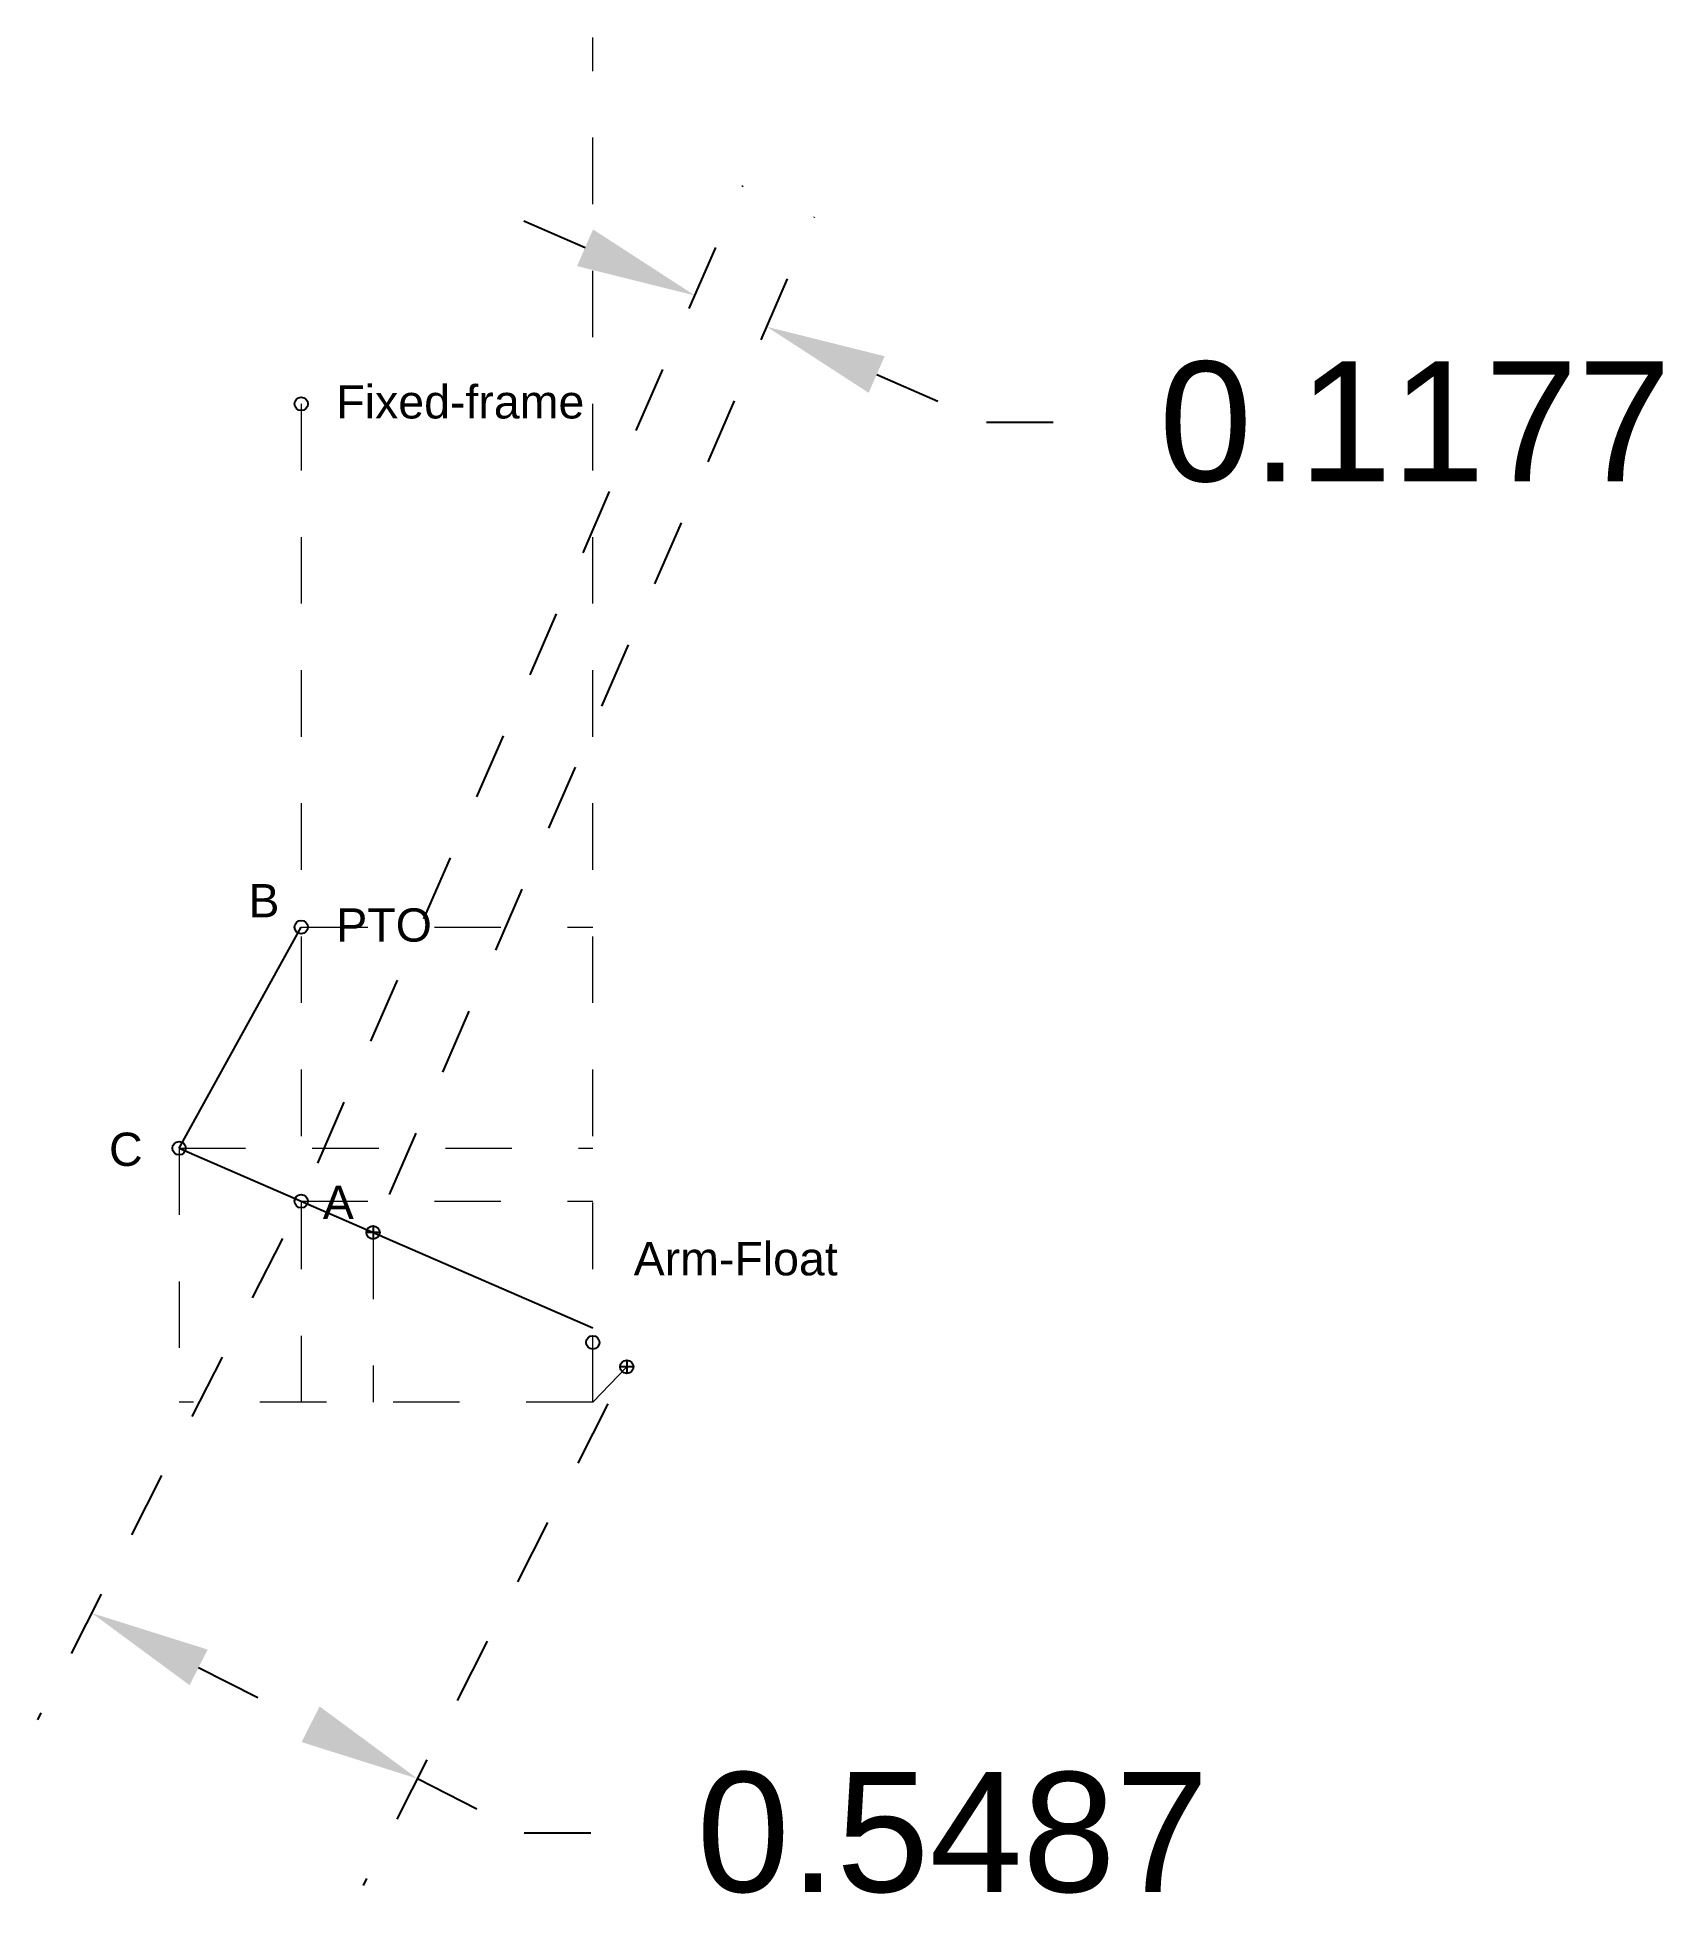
# Model space of a CAD drawing. Header units: metres. Extents: x -0.83 to 1.61, y -0.77 to 2.05.
import ezdxf

# ---------------------------------------------------------------- set-up
doc = ezdxf.new("R2010")
doc.units = ezdxf.units.M
doc.header["$LTSCALE"] = 0.001
doc.linetypes.add('ACAD_ISO02W100', pattern=[15, 12, -3])
doc.layers.get('Defpoints').update_dxf_attribs({"color": 6, "linetype": 'ACAD_ISO02W100', "lineweight": 20})
doc.styles.get("Standard").update_dxf_attribs({"font": 'arial.ttf'})
doc.dimstyles.get("Standard").update_dxf_attribs({"dimtxt": 0.18, "dimasz": 0.18, "dimexe": 0.18, "dimexo": 0.0625, "dimgap": 0.09, "dimtad": 0, "dimtih": 1, "dimtoh": 1, "dimdec": 4, "dimzin": 0, "dimdsep": 46, "dimtxsty": 'Standard', "dimcen": 0.09, "dimadec": 0, "dimazin": 0, "dimtfac": 1, "dimtdec": 4, "dimtofl": 0, "dimtmove": 0, "dimatfit": 3, "dimfxl": 1, "dimtolj": 1, "dimtzin": 0, "dimarcsym": 0})
pattern_1 = [(0, (0.311, -0.202), (0, 6.985), [5.08, -1.905]), (90, (0.311, -0.202), (-6.985, 4e-16), [5.08, -1.905])]

# ---------------------------------------------------------------- blocks, each defined once
blk = doc.blocks.new('*D19')
at = {"layer": 'Defpoints', "color": 0, "lineweight": -2, "transparency": 16777216}
for p, q in [((-0.4131, 0.3593), (0.2252, 1.8279)), ((-0.0116, 1.7345), (-0.1767, 1.8063)), ((-0.3052, 0.3124), (0.3331, 1.781)), ((0.4265, 1.5441), (0.5915, 1.4724)), ((0.5915, 1.4724), (0.7715, 1.4724))]:
    blk.add_line(p, q, dxfattribs=at)
at = {"layer": 'Defpoints', "color": 0, "transparency": 16777216}
for p in [(0.2614, 1.6159), (-0.438, 0.302), (-0.3301, 0.2551)]:
    blk.add_point(p, dxfattribs=at)
for points in [[(0.0004, 1.7621), (-0.0236, 1.707), (0.1535, 1.6628)], [(0.4384, 1.5716), (0.4145, 1.5166), (0.2614, 1.6159)]]:
    blk.add_solid(points, dxfattribs=at)
at = {"layer": 'Defpoints', "color": 0, "transparency": 16777216, "insert": (1.2352, 1.4724), "char_height": 0.18, "attachment_point": 5}
blk.add_mtext('\\A1;0.1177', dxfattribs=at)
blk = doc.blocks.new('*D20')
at = {"layer": 'Defpoints', "color": 0, "lineweight": -2, "transparency": 16777216}
for p, q in [((-0.4663, 0.2463), (-0.8342, -0.4771)), ((0.0228, -0.0024), (-0.3451, -0.7258)), ((-0.5921, -0.3982), (-0.4239, -0.4838)), ((-0.2635, -0.5654), (-0.103, -0.6469)), ((-0.103, -0.6469), (0.077, -0.6469))]:
    blk.add_line(p, q, dxfattribs=at)
at = {"layer": 'Defpoints', "color": 0, "transparency": 16777216}
for p in [(-0.438, 0.302), (0.0511, 0.0533), (-0.2635, -0.5654)]:
    blk.add_point(p, dxfattribs=at)
for points in [[(-0.5785, -0.3715), (-0.6057, -0.425), (-0.7526, -0.3167)], [(-0.4103, -0.457), (-0.4375, -0.5105), (-0.2635, -0.5654)]]:
    blk.add_solid(points, dxfattribs=at)
at = {"layer": 'Defpoints', "color": 0, "transparency": 16777216, "insert": (0.5406, -0.6469), "char_height": 0.18, "attachment_point": 5}
blk.add_mtext('\\A1;0.5487', dxfattribs=at)

msp = doc.modelspace()

# ---------------------------------------------------------------- hatches: boundary and pattern name
at = {"layer": 'Defpoints'}
h = msp.add_hatch(dxfattribs=at)
h.set_pattern_fill('ANGLE', color=256)
h.set_pattern_definition([(0, (0, 0.034), (0, 6.985), [5.08, -1.905]), (90, (0, 0.034), (-6.985, 4e-16), [5.08, -1.905])])
h.paths.add_polyline_path([(-0.3301, 0.28912), (-0.3401, 0.28912, 0.4142136), (-0.3301, 0.27912)])
h = msp.add_hatch(dxfattribs=at)
h.set_pattern_fill('ANGLE', color=256)
h.set_pattern_definition([(0, (0, 0.033), (0, 6.985), [5.08, -1.905]), (90, (0, 0.033), (-6.985, 4e-16), [5.08, -1.905])])
h.paths.add_polyline_path([(-0.3301, 0.28842), (-0.3401, 0.28842, 0.4142136), (-0.3301, 0.27842)])
h = msp.add_hatch(dxfattribs=at)
h.set_pattern_fill('ANGLE', color=256)
h.set_pattern_definition([(0, (-0.0704, 0), (0, 6.985), [5.08, -1.905]), (90, (-0.0704, 0), (-6.985, 4e-16), [5.08, -1.905])])
h.paths.add_polyline_path([(-0.3201, 0.2551, 0.4142136), (-0.3301, 0.2651), (-0.3301, 0.2551)])
h.paths.add_polyline_path([(-0.3301, 0.2551), (-0.3401, 0.2551, 0.4142136), (-0.3301, 0.2451)])
h = msp.add_hatch(dxfattribs=at)
h.set_pattern_fill('ANGLE', color=256)
h.set_pattern_definition([(0, (0, 0), (0, 6.985), [5.08, -1.905]), (90, (0, 0), (-6.985, 4e-16), [5.08, -1.905])])
h.paths.add_polyline_path([(-0.3301, 0.2551), (-0.3401, 0.2551, 0.4142136), (-0.3301, 0.2451)])
h = msp.add_hatch(dxfattribs=at)
h.set_pattern_fill('ANGLE', color=256)
h.set_pattern_definition([(0, (0.1254, 0), (0, 6.985), [5.08, -1.905]), (90, (0.1254, 0), (-6.985, 4e-16), [5.08, -1.905])])
h.paths.add_polyline_path([(-0.2047, 0.2551), (-0.2147, 0.2551, 0.4142136), (-0.2047, 0.2451)])
h = msp.add_hatch(dxfattribs=at)
h.set_pattern_fill('ANGLE', color=256)
h.set_pattern_definition(pattern_1)
h.paths.add_polyline_path([(0.0611, 0.0533, 0.4142136), (0.0511, 0.0633), (0.0511, 0.0533)])
h.paths.add_polyline_path([(0.0511, 0.0533), (0.0411, 0.0533, 0.4142136), (0.0511, 0.0433)])
h = msp.add_hatch(dxfattribs=at)
h.set_pattern_fill('ANGLE', color=256)
h.set_pattern_definition(pattern_1)
h.paths.add_polyline_path([(0.0611, 0.0533, 0.4142136), (0.0511, 0.0633), (0.0511, 0.0533)])
h.paths.add_polyline_path([(0.0511, 0.0533), (0.0411, 0.0533, 0.4142136), (0.0511, 0.0433)])

# ---------------------------------------------------------------- linework, layer by layer
for q in [(-0.438, 0.714), (0, 0.11173)]:
    msp.add_line((-0.62144, 0.38169), q)
at = {"color": 0}
for p, q in [((-0.3201, 0.2551), (-0.3401, 0.2551)), ((-0.3301, 0.2651), (-0.3301, 0.2451)), ((0.0511, 0.0633), (0.0511, 0.0433)), ((0.0511, 0.0633), (0.0511, 0.0433)), ((0.0611, 0.0533), (0.0411, 0.0533)), ((0.0611, 0.0533), (0.0411, 0.0533))]:
    msp.add_line(p, q, dxfattribs=at)
for centre in [(-0.438, 1.5), (-0.438, 0.714), (-0.62144, 0.38169), (-0.438, 0.302), (-0.3301, 0.2551), (0, 0.09), (0.0511, 0.0533), (0.0511, 0.0533)]:
    msp.add_circle(centre, 0.01)
at = {"layer": 'Defpoints'}
for p, q in [((0, 0), (0, 2.05048)), ((-0.438, 1.5), (-0.438, 0)), ((-0.438, 0.714), (0, 0.714)), ((-0.62144, 0.38169), (-0.62144, 0)), ((-0.62144, 0.38169), (0, 0.38169)), ((-0.438, 0.302), (0, 0.302)), ((-0.3301, 0.2551), (-0.3301, 0)), ((0, 0), (0.0511, 0.0533)), ((0, 0), (-0.62144, 0))]:
    msp.add_line(p, q, dxfattribs=at)

# ---------------------------------------------------------------- texts
at = {"char_height": 0.05, "attachment_point": 1}
for s, insert in [('Fixed-frame', (-0.38525, 1.52807)), ('B', (-0.51728, 0.77861)), ('PTO', (-0.38525, 0.74207)), ('C', (-0.72668, 0.40513)), ('A', (-0.40557, 0.32544)), ('Arm-Float', (0.06148, 0.24069))]:
    msp.add_mtext_dynamic_manual_height_columns(s, width=0.0349186, gutter_width=12.5, heights=[0], dxfattribs=dict(at, insert=insert))

# ---------------------------------------------------------------- dimensions: what is measured, and where the dimension line sits
at = {"layer": 'Defpoints'}
for p2, distance, picture, middle in [((-0.3301, 0.2551), 1.48378, '*D19', (1.23517, 1.47238)), ((0.0511, 0.0533), -0.69405, '*D20', (0.5406, -0.64695))]:
    dim = msp.add_aligned_dim(p1=(-0.438, 0.302), p2=p2, distance=distance, dimstyle='Standard', dxfattribs=at)
    dim.commit()
    dim.dimension.update_dxf_attribs({"geometry": picture, "text_midpoint": middle})

doc.saveas('drawing.dxf')
